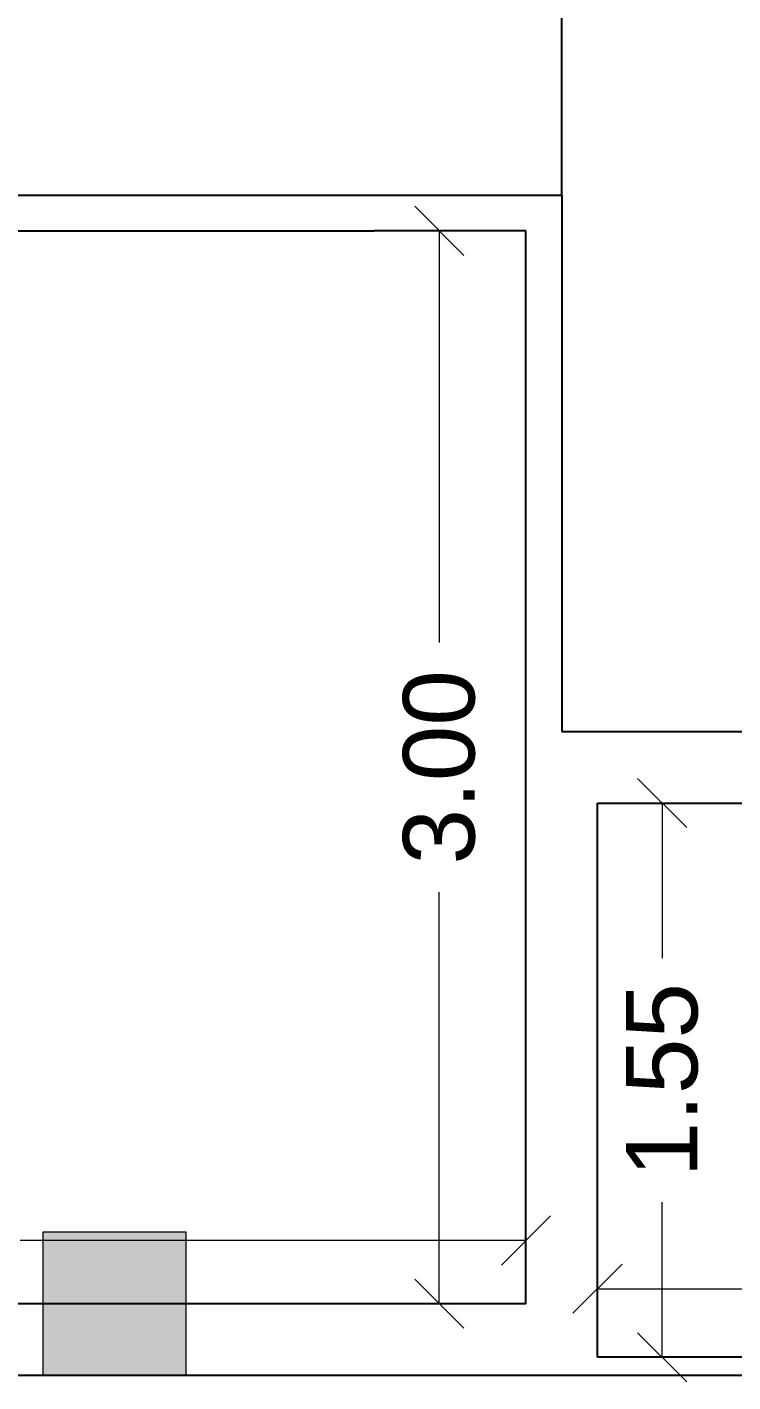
# Model space of a CAD drawing. Header units: metres. Extents: x -355 to 973, y -73 to 238.
# Drawn here: x -53.974 to -52.001, y 193.022 to 196.811 of the extents above; entities that cross this region are included whole.
import ezdxf

# ---------------------------------------------------------------- set-up
doc = ezdxf.new("R2010")
doc.units = ezdxf.units.M
doc.header["$LTSCALE"] = 3
doc.header["$MEASUREMENT"] = 0
doc.linetypes.add('1', pattern=[30, 6, 6, 6, 6, 6])
doc.linetypes.add('ACAD_ISO02W100', pattern=[15, 12, -3])
doc.layers.add('4', color=4, linetype='ACAD_ISO02W100')
doc.layers.add('alaem', color=230, linetype='Continuous', lineweight=5)
doc.styles.get("Standard").update_dxf_attribs({"font": 'arial.ttf'})
doc.dimstyles.new('ahmad', dxfattribs={"dimtxt": 0.2, "dimasz": 0.1375, "dimexe": 0, "dimexo": 0.0625, "dimgap": 0.09, "dimtad": 0, "dimzin": 0, "dimdsep": 46, "dimtxsty": 'Standard', "dimblk": 'OBLIQUE', "dimcen": 0.09, "dimclrd": 245, "dimclrt": 61, "dimadec": 0, "dimazin": 0, "dimtfac": 1, "dimtofl": 0, "dimtmove": 0, "dimatfit": 3, "dimldrblk": 'OBLIQUE', "dimfxl": 0, "dimfxlon": 1, "dimtolj": 1, "dimtzin": 0, "dimlwd": 13, "dimarcsym": 0})

# ---------------------------------------------------------------- blocks, each defined once
blk = doc.blocks.new('fghhyh')
at = {"layer": 'alaem', "linetype": '1'}
h = blk.add_hatch(color=256, dxfattribs=at)
h.dxf.hatch_style = 1
h.paths.add_polyline_path([(280.3961, 190.2964), (280.3961, 190.6964), (279.9961, 190.6964), (279.9961, 190.2964)])
blk.add_lwpolyline([(279.9961, 190.6964), (279.9961, 190.2964), (280.3961, 190.2964), (280.3961, 190.6964)], close=True, dxfattribs=at)
blk = doc.blocks.new('_Oblique')
at = {"color": 0, "linetype": 'ByBlock', "lineweight": -2}
blk.add_line((-0.5, -0.5), (0.5, 0.5), dxfattribs=at)
blk = doc.blocks.new('*D1249')
at = {"color": 245, "lineweight": 13, "transparency": 16777216}
for p, q in [((-52.1989, 194.6407), (-52.1989, 194.2068)), ((-52.1989, 193.0907), (-52.1989, 193.5246))]:
    blk.add_line(p, q, dxfattribs=at)
at = {"layer": 'Defpoints', "color": 0, "transparency": 16777216}
for p in [(-52.3796, 194.6407), (-52.3796, 193.0907), (-52.1989, 193.0907)]:
    blk.add_point(p, dxfattribs=at)
at = {"color": 245, "lineweight": 13, "transparency": 16777216, "xscale": 0.1375, "yscale": 0.1375, "zscale": 0.1375}
for p, rotation in [((-52.1989, 194.6407), 90), ((-52.1989, 193.0907), 270)]:
    blk.add_blockref('_Oblique', p, dxfattribs=dict(at, rotation=rotation))
at = {"color": 61, "transparency": 16777216, "insert": (-52.1989, 193.8657), "char_height": 0.2, "attachment_point": 5, "rotation": 90}
blk.add_mtext('\\A1;1.55', dxfattribs=at)
blk = doc.blocks.new('*D1250')
at = {"color": 245, "lineweight": 13, "transparency": 16777216}
for p, q in [((-52.3796, 193.2826), (-51.5568, 193.2826)), ((-50.0296, 193.2826), (-50.8524, 193.2826))]:
    blk.add_line(p, q, dxfattribs=at)
at = {"layer": 'Defpoints', "color": 0, "transparency": 16777216}
for p in [(-50.0296, 193.2826), (-52.3796, 193.0907), (-50.0296, 193.0907)]:
    blk.add_point(p, dxfattribs=at)
at = {"color": 245, "lineweight": 13, "transparency": 16777216, "xscale": 0.1375, "yscale": 0.1375, "zscale": 0.1375, "rotation": 180}
blk.add_blockref('_Oblique', (-52.3796, 193.2826), dxfattribs=at)
at = {"color": 245, "lineweight": 13, "transparency": 16777216, "xscale": 0.1375, "yscale": 0.1375, "zscale": 0.1375}
blk.add_blockref('_Oblique', (-50.0296, 193.2826), dxfattribs=at)
at = {"color": 61, "transparency": 16777216, "insert": (-51.2046, 193.2826), "char_height": 0.2, "attachment_point": 5}
blk.add_mtext('\\A1;2.35', dxfattribs=at)
blk = doc.blocks.new('*D1251')
at = {"color": 245, "lineweight": 13, "transparency": 16777216}
for p, q in [((-56.1036, 193.4173), (-54.6903, 193.4173)), ((-52.5796, 193.4173), (-53.9929, 193.4173))]:
    blk.add_line(p, q, dxfattribs=at)
at = {"layer": 'Defpoints', "color": 0, "transparency": 16777216}
for p in [(-56.1036, 193.4173), (-56.1036, 193.2407), (-52.5796, 193.2407)]:
    blk.add_point(p, dxfattribs=at)
at = {"color": 245, "lineweight": 13, "transparency": 16777216, "xscale": 0.1375, "yscale": 0.1375, "zscale": 0.1375, "rotation": 180}
blk.add_blockref('_Oblique', (-56.1036, 193.4173), dxfattribs=at)
at = {"color": 245, "lineweight": 13, "transparency": 16777216, "xscale": 0.1375, "yscale": 0.1375, "zscale": 0.1375}
blk.add_blockref('_Oblique', (-52.5796, 193.4173), dxfattribs=at)
at = {"color": 61, "transparency": 16777216, "insert": (-54.3416, 193.4173), "char_height": 0.2, "attachment_point": 5}
blk.add_mtext('\\A1;3.52', dxfattribs=at)
blk = doc.blocks.new('*D1260')
at = {"color": 245, "lineweight": 13, "transparency": 16777216}
for p, q in [((-52.8219, 196.2407), (-52.8219, 195.0901)), ((-52.8219, 193.2407), (-52.8219, 194.3914))]:
    blk.add_line(p, q, dxfattribs=at)
at = {"layer": 'Defpoints', "color": 0, "transparency": 16777216}
for p in [(-52.8219, 196.2407), (-52.5796, 196.2407), (-52.5796, 193.2407)]:
    blk.add_point(p, dxfattribs=at)
at = {"color": 245, "lineweight": 13, "transparency": 16777216, "xscale": 0.1375, "yscale": 0.1375, "zscale": 0.1375}
for p, rotation in [((-52.8219, 196.2407), 90), ((-52.8219, 193.2407), 270)]:
    blk.add_blockref('_Oblique', p, dxfattribs=dict(at, rotation=rotation))
at = {"color": 61, "transparency": 16777216, "insert": (-52.8219, 194.7407), "char_height": 0.2, "attachment_point": 5, "rotation": 90}
blk.add_mtext('\\A1;3.00', dxfattribs=at)

msp = doc.modelspace()

# ---------------------------------------------------------------- linework, layer by layer
for p, q in [((-52.4796, 196.3407), (-52.4796, 200.3407)), ((-53.0036, 196.3407), (-52.5796, 196.3407)), ((-52.5796, 196.3407), (-52.4796, 196.3407)), ((-52.4796, 196.3407), (-52.4796, 194.8407)), ((-52.5796, 196.2407), (-53.0036, 196.2407)), ((-52.5796, 193.2407), (-52.5796, 196.2407)), ((-52.4796, 194.8407), (-49.8266, 194.8407)), ((-52.3796, 193.0907), (-52.3796, 194.6407)), ((-52.3796, 194.6407), (-49.8266, 194.6407)), ((-52.5796, 193.2407), (-56.1036, 193.2407)), ((-50.0296, 193.0907), (-52.3796, 193.0907)), ((-62.5036, 193.0407), (-49.6266, 193.0407))]:
    msp.add_line(p, q)
at = {"layer": '4', "color": 0}
for p, q in [((-56.1036, 196.3407), (-53.0036, 196.3407)), ((-56.1036, 196.2407), (-53.0036, 196.2407))]:
    msp.add_line(p, q, dxfattribs=at)

# ---------------------------------------------------------------- block references
at = {"layer": 'alaem', "linetype": '1'}
msp.add_blockref('fghhyh', (-333.9257, 2.7443), dxfattribs=at)

# ---------------------------------------------------------------- dimensions: what is measured, and where the dimension line sits
for base, p1, p2, picture, middle in [((-52.8219, 196.2407), (-52.5796, 193.2407), (-52.5796, 196.2407), '*D1260', (-52.8219, 194.7407)), ((-52.1989, 193.0907), (-52.3796, 194.6407), (-52.3796, 193.0907), '*D1249', (-52.1989, 193.8657))]:
    dim = msp.add_linear_dim(base=base, p1=p1, p2=p2, angle=90, dimstyle='ahmad')
    dim.commit()
    dim.dimension.update_dxf_attribs({"geometry": picture, "text_midpoint": middle})
for base, p1, p2, picture, middle in [((-56.1036, 193.4173), (-52.5796, 193.2407), (-56.1036, 193.2407), '*D1251', (-54.3416, 193.4173)), ((-50.0296, 193.2826), (-52.3796, 193.0907), (-50.0296, 193.0907), '*D1250', (-51.2046, 193.2826))]:
    dim = msp.add_linear_dim(base=base, p1=p1, p2=p2, dimstyle='ahmad')
    dim.commit()
    dim.dimension.update_dxf_attribs({"geometry": picture, "text_midpoint": middle})

doc.saveas('drawing.dxf')
